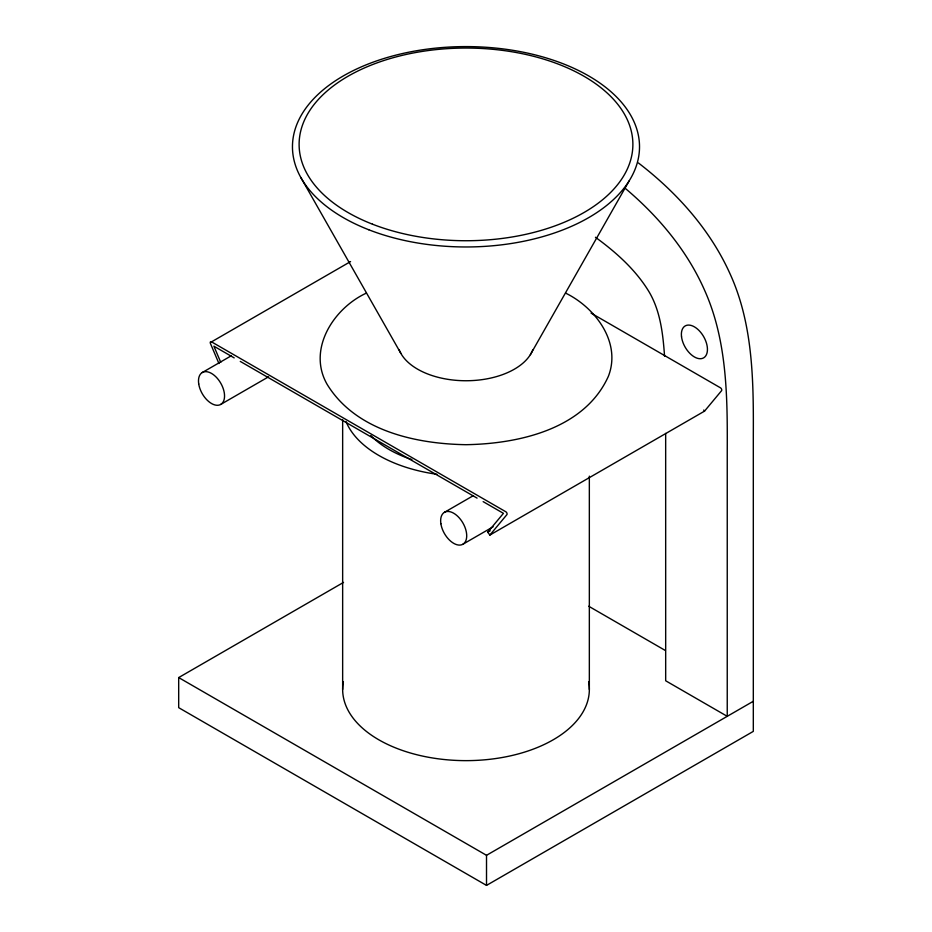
<?xml version="1.0" encoding="UTF-8"?>
<svg xmlns="http://www.w3.org/2000/svg" width="932" height="932" viewBox="0 0 932 932"><rect width="100%" height="100%" fill="white"/><g stroke="black" fill="none" stroke-linecap="round" stroke-linejoin="round"><path stroke-width="1.4" d="M665.669 433.392L665.681 680.779L727.24 716.324L727.251 450.319C727.484 396.438 727.088 340.331 704.592 290.26C687.047 250.417 658.365 216.259 625.267 188.357M530.366 354.673L629.17 180.855M591.086 313.117L720.459 387.817A1.817 1.048 60 0 1 721.589 389.238A1.817 1.048 60 0 1 721.543 390.718L704.545 411.128L489.882 535.061L487.727 532.207L503.431 513.346L483.149 501.637M489.882 535.061L506.88 514.662A1.817 1.048 60 0 0 506.926 513.171A1.817 1.048 60 0 0 505.796 511.75L211.529 341.858A1.817 1.048 60 0 0 210.399 341.974A1.817 1.048 60 0 0 210.457 343.524L218.95 363.538M211.529 341.858L350.572 261.577M202.302 372.509L231.252 355.803M220.733 404.43L268.556 376.819M444.471 512.32L473.409 495.614M638.408 162.949C676.457 192.178 709.73 229.062 729.698 273.053C753.079 323.625 753.58 380.629 753.312 435.267L753.312 731.375L486.516 885.4L178.688 707.668L178.688 677.576L343.535 582.395M462.901 544.241L493.098 526.801M487.727 532.207L490.174 530.797M178.688 677.576L486.516 855.308L753.312 701.272M366.299 293.137C333.54 308.271 307.152 349.372 327.062 384.252C355.43 430.619 415.241 443.865 466 444.692C518.763 443.807 584.585 429.163 608.398 376.272C621.562 342.277 595.268 307.653 565.689 293.137M234.177 357.888L213.894 346.18L220.768 362.362M240.27 361.406L477.067 498.119M588.709 606.243L665.355 650.501M595.443 237.264C616.227 252.409 636.02 270.047 649.348 292.322C660.543 311.591 663.002 334.437 664.563 356.245M703.742 410.057L704.545 411.128M300.768 177.395L400.818 353.298M589.339 476.147L589.339 689.424M486.516 855.308L486.516 885.4M342.65 419.563L342.65 689.424M532.883 349.628A68.455 39.528 0 0 1 466 380.745A68.455 39.528 0 0 1 399.106 349.628M588.64 681.816A123.35 71.216 0 0 1 466 760.64A123.35 71.216 0 0 1 343.36 681.816M436.91 474.272A123.35 71.216 0 0 1 345.958 421.439M411.886 459.581A108.834 62.84 0 0 1 370.831 435.547M368.734 229.75A173.515 100.178 0 0 0 639.072 153.931A173.515 100.178 0 0 0 390.182 56.666A173.515 100.178 0 0 0 368.734 229.75M372.462 224.181A166.886 96.346 0 0 0 632.455 151.264A166.886 96.346 0 0 0 393.083 57.726A166.886 96.346 0 0 0 372.462 224.181M681.537 336.848A18.43 10.636 60 0 0 702.623 358.331A18.43 10.636 60 0 0 699.058 330.534A18.43 10.636 60 0 0 681.537 336.848M440.883 523.737A18.43 10.636 60 0 0 462.214 544.579A18.43 10.636 60 0 0 457.95 516.526A18.43 10.636 60 0 0 440.883 523.737M198.726 383.926A18.43 10.636 60 0 0 220.057 404.768A18.43 10.636 60 0 0 215.781 376.714A18.43 10.636 60 0 0 198.726 383.926"/></g></svg>
